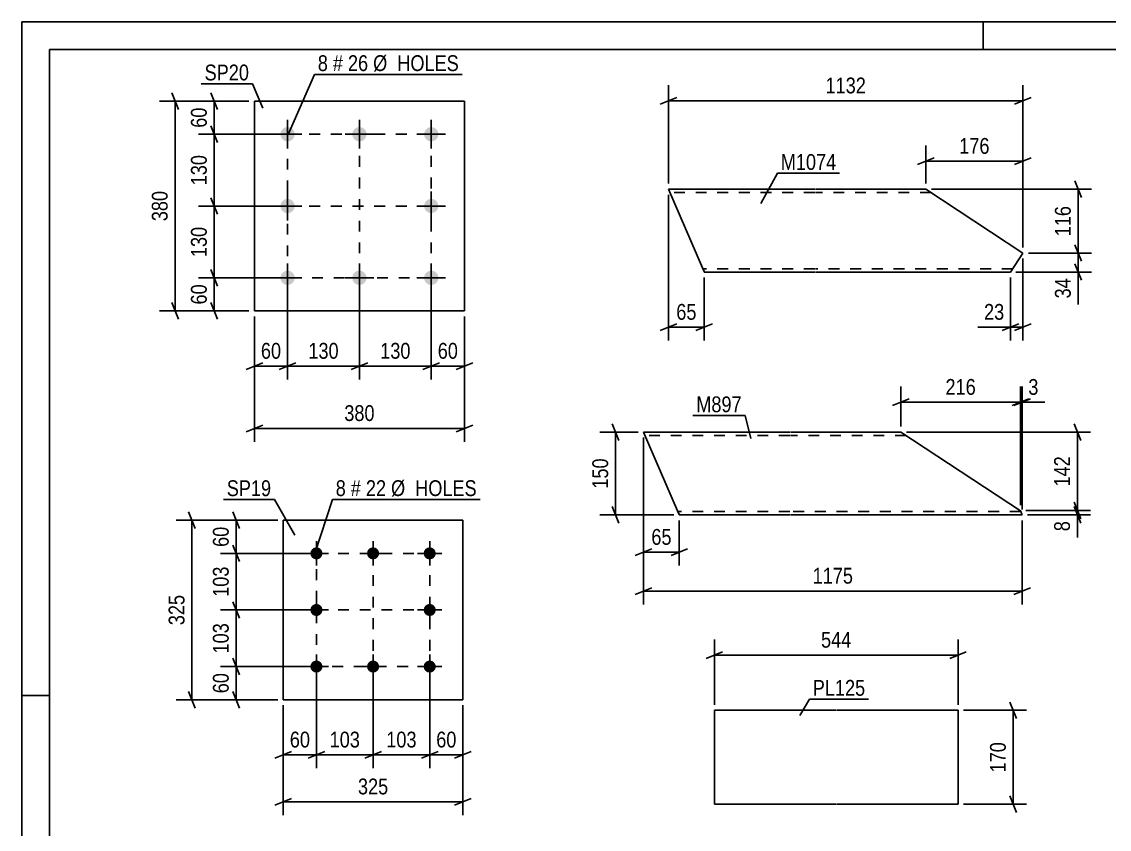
# Model space of a CAD drawing. Header units: millimetres. Extents: x 0 to 594, y 0 to 420.
# Drawn here: x 0 to 196.8, y 273.8 to 420 of the extents above; entities that cross this region are included whole.
import ezdxf

# ---------------------------------------------------------------- set-up
doc = ezdxf.new("R2010")
doc.units = ezdxf.units.MM
doc.linetypes.add('DXK_LINE_DOT2', pattern=[3.9198, 1.9599, -1.9599])
doc.styles.add('Arial Narrow', font='ARIALN.TTF', dxfattribs={"height": 0.2})

# ---------------------------------------------------------------- blocks, each defined once
blk = doc.blocks.new('Unknown-570384838-1134')
at = {"color": 5, "linetype": 'Continuous'}
for p, q in [((594, 420), (0, 420)), ((0, 420), (0, 0)), ((174, 415), (174, 420)), ((589, 415), (5, 415)), ((5, 415), (5, 5)), ((5, 298), (0, 298))]:
    blk.add_line(p, q, dxfattribs=at)
blk = doc.blocks.new('Part-570384838-22421 - 22420')
at = {"color": 2, "linetype": 'Continuous'}
for p, q in [((47.33, 297.23), (47.33, 329.73)), ((47.33, 329.73), (79.83, 329.73)), ((79.83, 329.73), (79.83, 297.23)), ((79.83, 297.23), (47.33, 297.23))]:
    blk.add_line(p, q, dxfattribs=at)
blk = doc.blocks.new('Bolt-570384838-22422 - 22420')
at = {"linetype": 'Continuous'}
for points in [[(53.33, 324.83, -1), (53.33, 322.63, -1)], [(63.58, 324.83, -1), (63.58, 322.63, -1)], [(73.83, 324.83, -1), (73.83, 322.63, -1)], [(53.33, 314.58, -1), (53.33, 312.38, -1)], [(73.83, 314.58, -1), (73.83, 312.38, -1)], [(53.33, 304.33, -1), (53.33, 302.13, -1)], [(63.58, 304.33, -1), (63.58, 302.13, -1)], [(73.83, 304.33, -1), (73.83, 302.13, -1)]]:
    blk.add_hatch(color=1, dxfattribs=at).paths.add_polyline_path(points)
at = {"color": 1, "linetype": 'Continuous'}
for p, q in [((53.33, 325.93), (53.33, 321.53)), ((63.58, 325.93), (63.58, 321.53)), ((73.83, 325.93), (73.83, 321.53)), ((51.13, 323.73), (55.53, 323.73)), ((61.38, 323.73), (65.78, 323.73)), ((71.63, 323.73), (76.03, 323.73)), ((53.33, 315.68), (53.33, 311.28)), ((73.83, 315.68), (73.83, 311.28)), ((51.13, 313.48), (55.53, 313.48)), ((71.63, 313.48), (76.03, 313.48)), ((53.33, 305.43), (53.33, 301.03)), ((63.58, 305.43), (63.58, 301.03)), ((73.83, 305.43), (73.83, 301.03)), ((51.13, 303.23), (55.53, 303.23)), ((61.38, 303.23), (65.78, 303.23)), ((71.63, 303.23), (76.03, 303.23))]:
    blk.add_line(p, q, dxfattribs=at)
blk = doc.blocks.new('Part-570384838-22441 - 22440')
at = {"color": 2, "linetype": 'Continuous'}
for p, q in [((42.11, 367.63), (42.11, 405.63)), ((42.11, 405.63), (80.11, 405.63)), ((80.11, 405.63), (80.11, 367.63)), ((80.11, 367.63), (42.11, 367.63))]:
    blk.add_line(p, q, dxfattribs=at)
blk = doc.blocks.new('Bolt-570384838-22442 - 22440')
at = {"linetype": 'Continuous'}
for points in [[(48.11, 400.93, -1), (48.11, 398.33, -1)], [(61.11, 400.93, -1), (61.11, 398.33, -1)], [(74.11, 400.93, -1), (74.11, 398.33, -1)], [(48.11, 387.93, -1), (48.11, 385.33, -1)], [(74.11, 387.93, -1), (74.11, 385.33, -1)], [(48.11, 374.93, -1), (48.11, 372.33, -1)], [(61.11, 374.93, -1), (61.11, 372.33, -1)], [(74.11, 374.93, -1), (74.11, 372.33, -1)]]:
    blk.add_hatch(color=1, dxfattribs=at).paths.add_polyline_path(points)
at = {"color": 1, "linetype": 'Continuous'}
for p, q in [((48.11, 402.23), (48.11, 397.03)), ((61.11, 402.23), (61.11, 397.03)), ((74.11, 402.23), (74.11, 397.03)), ((45.51, 399.63), (50.71, 399.63)), ((58.51, 399.63), (63.71, 399.63)), ((71.51, 399.63), (76.71, 399.63)), ((48.11, 389.23), (48.11, 384.03)), ((74.11, 389.23), (74.11, 384.03)), ((45.51, 386.63), (50.71, 386.63)), ((71.51, 386.63), (76.71, 386.63)), ((48.11, 376.23), (48.11, 371.03)), ((61.11, 376.23), (61.11, 371.03)), ((74.11, 376.23), (74.11, 371.03)), ((45.51, 373.63), (50.71, 373.63)), ((58.51, 373.63), (63.71, 373.63)), ((71.51, 373.63), (76.71, 373.63))]:
    blk.add_line(p, q, dxfattribs=at)
blk = doc.blocks.new('Part-570384838-22503 - 22502')
at = {"color": 2, "linetype": 'Continuous'}
for p, q in [((143.52, 389.68), (117.05, 389.68)), ((123.2, 375.42), (117.05, 389.68)), ((163.62, 389.68), (143.62, 389.68)), ((181.19, 378.12), (163.62, 389.68)), ((181.19, 378.12), (178.93, 374.68)), ((123.48, 374.77), (123.2, 375.42)), ((123.52, 374.68), (123.48, 374.77)), ((143.52, 374.68), (123.52, 374.68)), ((178.93, 374.68), (143.62, 374.68))]:
    blk.add_line(p, q, dxfattribs=at)
at = {"color": 7, "linetype": 'DXK_LINE_DOT2'}
for p, q in [((143.52, 389.08), (117.31, 389.08)), ((164.53, 389.08), (143.62, 389.08)), ((123.2, 375.42), (123.36, 375.03)), ((123.26, 375.28), (123.24, 375.32)), ((143.52, 375.28), (123.26, 375.28)), ((123.52, 374.68), (123.52, 374.68)), ((179.33, 375.28), (143.62, 375.28))]:
    blk.add_line(p, q, dxfattribs=at)
blk = doc.blocks.new('Part-570384838-22510 - 22509')
at = {"color": 2, "linetype": 'Continuous'}
for p, q in [((139, 345.69), (112.53, 345.69)), ((118.68, 331.43), (112.53, 345.69)), ((159.1, 345.69), (139.1, 345.69)), ((180.73, 331.46), (159.1, 345.69)), ((118.96, 330.78), (118.68, 331.43)), ((119, 330.69), (118.96, 330.78)), ((139, 330.69), (119, 330.69)), ((181.04, 330.69), (139.1, 330.69)), ((180.69, 331.49), (180.72, 331.43)), ((180.72, 331.43), (181.04, 330.69)), ((180.76, 331.33), (180.73, 331.46))]:
    blk.add_line(p, q, dxfattribs=at)
at = {"color": 7, "linetype": 'DXK_LINE_DOT2'}
for p, q in [((139, 345.09), (112.79, 345.09)), ((160.01, 345.09), (139.1, 345.09)), ((118.68, 331.43), (118.85, 331.04)), ((118.74, 331.29), (118.72, 331.33)), ((139, 331.29), (118.74, 331.29)), ((119, 330.69), (119, 330.69)), ((180.78, 331.29), (139.1, 331.29)), ((181.04, 330.69), (181, 330.78))]:
    blk.add_line(p, q, dxfattribs=at)
blk = doc.blocks.new('Part-570384838-22521 - 22520')
at = {"color": 2, "linetype": 'Continuous'}
for p, q in [((125.34, 278.31), (125.34, 295.31)), ((125.34, 295.31), (147.34, 295.31)), ((147.44, 295.31), (169.44, 295.31)), ((169.44, 295.31), (169.44, 278.31)), ((147.34, 278.31), (125.34, 278.31)), ((169.44, 278.31), (147.44, 278.31))]:
    blk.add_line(p, q, dxfattribs=at)
blk = doc.blocks.new('Rectangle-570384838-26267 - 22420')
at = {"color": 1, "linetype": 'DXK_LINE_DOT2'}
blk.add_lwpolyline([(53.33, 323.73), (73.83, 323.73), (73.83, 303.23), (53.33, 303.23), (53.33, 323.73)], close=True, dxfattribs=at)
blk = doc.blocks.new('Rectangle-570384838-26256 - 22440')
at = {"color": 1, "linetype": 'DXK_LINE_DOT2'}
blk.add_lwpolyline([(48.11, 399.63), (74.11, 399.63), (74.11, 373.63), (48.11, 373.63), (48.11, 399.63)], close=True, dxfattribs=at)
blk = doc.blocks.new('Line-570384838-26291 - 22420')
at = {"color": 1, "linetype": 'DXK_LINE_DOT2'}
blk.add_line((63.58, 323.73), (63.58, 303.23), dxfattribs=at)
blk = doc.blocks.new('Line-570384838-26277 - 22440')
at = {"color": 1, "linetype": 'DXK_LINE_DOT2'}
blk.add_line((48.11, 386.63), (74.11, 386.63), dxfattribs=at)
blk = doc.blocks.new('Line-570384838-26298 - 22420')
at = {"color": 1, "linetype": 'DXK_LINE_DOT2'}
blk.add_line((53.33, 313.48), (73.83, 313.48), dxfattribs=at)
blk = doc.blocks.new('Line-570384838-26284 - 22440')
at = {"color": 1, "linetype": 'DXK_LINE_DOT2'}
blk.add_line((61.11, 399.63), (61.11, 373.63), dxfattribs=at)
blk = doc.blocks.new('StraightDimension-570384838-23216 - 22420')
at = {"color": 7, "linetype": 'Continuous'}
for p, q in [((31.4, 328.23), (30.2, 331.23)), ((46.33, 329.73), (27.95, 329.73)), ((30.8, 297.23), (30.8, 329.73)), ((46.33, 297.23), (27.95, 297.23)), ((30.2, 298.73), (31.4, 295.73))]:
    blk.add_line(p, q, dxfattribs=at)
at = {"color": 0}
blk.add_wipeout([(30.05, 316.82), (25.85, 316.82), (25.85, 310.13), (30.05, 310.13)], dxfattribs=at)
at = {"color": 3, "style": 'Arial Narrow'}
blk.add_text('325', height=2.863, rotation=90.0002, dxfattribs=at).set_placement((29.45, 310.73))
blk = doc.blocks.new('StraightDimension-570384838-23220 - 22420')
at = {"color": 7, "linetype": 'Continuous'}
for p, q in [((73.83, 302.23), (73.83, 284.83)), ((79.83, 296.23), (79.83, 284.83)), ((72.33, 286.63), (75.33, 287.83)), ((81.33, 287.83), (78.33, 286.63)), ((73.83, 287.23), (79.83, 287.23))]:
    blk.add_line(p, q, dxfattribs=at)
at = {"color": 0}
blk.add_wipeout([(79.26, 287.98), (79.26, 292.18), (74.41, 292.18), (74.41, 287.98)], dxfattribs=at)
at = {"color": 3, "style": 'Arial Narrow'}
blk.add_text('60', height=2.863, dxfattribs=at).set_placement((75.01, 288.58))
blk = doc.blocks.new('StraightDimension-570384838-23221 - 22420')
at = {"color": 7, "linetype": 'Continuous'}
for p, q in [((63.58, 302.23), (63.58, 284.83)), ((73.83, 302.23), (73.83, 284.83)), ((62.08, 286.63), (65.08, 287.83)), ((75.33, 287.83), (72.33, 286.63)), ((63.58, 287.23), (73.83, 287.23))]:
    blk.add_line(p, q, dxfattribs=at)
at = {"color": 0}
blk.add_wipeout([(72.05, 287.98), (72.05, 292.18), (65.37, 292.18), (65.37, 287.98)], dxfattribs=at)
at = {"color": 3, "style": 'Arial Narrow'}
blk.add_text('103', height=2.863, dxfattribs=at).set_placement((65.97, 288.58))
blk = doc.blocks.new('StraightDimension-570384838-23222 - 22420')
at = {"color": 7, "linetype": 'Continuous'}
for p, q in [((53.33, 302.23), (53.33, 284.83)), ((63.58, 302.23), (63.58, 284.83)), ((51.83, 286.63), (54.83, 287.83)), ((65.08, 287.83), (62.08, 286.63)), ((53.33, 287.23), (63.58, 287.23))]:
    blk.add_line(p, q, dxfattribs=at)
at = {"color": 0}
blk.add_wipeout([(61.8, 287.98), (61.8, 292.18), (55.12, 292.18), (55.12, 287.98)], dxfattribs=at)
at = {"color": 3, "style": 'Arial Narrow'}
blk.add_text('103', height=2.863, dxfattribs=at).set_placement((55.72, 288.58))
blk = doc.blocks.new('StraightDimension-570384838-23223 - 22420')
at = {"color": 7, "linetype": 'Continuous'}
for p, q in [((53.33, 302.23), (53.33, 284.83)), ((47.33, 296.23), (47.33, 284.83)), ((45.83, 286.63), (48.83, 287.83)), ((54.83, 287.83), (51.83, 286.63)), ((47.33, 287.23), (53.33, 287.23))]:
    blk.add_line(p, q, dxfattribs=at)
at = {"color": 0}
blk.add_wipeout([(52.76, 287.98), (52.76, 292.18), (47.91, 292.18), (47.91, 287.98)], dxfattribs=at)
at = {"color": 3, "style": 'Arial Narrow'}
blk.add_text('60', height=2.863, dxfattribs=at).set_placement((48.51, 288.58))
blk = doc.blocks.new('StraightDimension-570384838-23236 - 22420')
at = {"color": 7, "linetype": 'Continuous'}
for p, q in [((47.33, 296.23), (47.33, 276.34)), ((79.83, 296.23), (79.83, 276.34)), ((48.83, 279.34), (45.83, 278.14)), ((47.33, 278.74), (79.83, 278.74)), ((78.33, 278.14), (81.33, 279.34))]:
    blk.add_line(p, q, dxfattribs=at)
at = {"color": 0}
blk.add_wipeout([(66.93, 279.49), (66.93, 283.69), (60.24, 283.69), (60.24, 279.49)], dxfattribs=at)
at = {"color": 3, "style": 'Arial Narrow'}
blk.add_text('325', height=2.863, dxfattribs=at).set_placement((60.84, 280.09))
blk = doc.blocks.new('StraightDimension-570384838-26198 - 22420')
at = {"color": 7, "linetype": 'Continuous'}
for p, q in [((38.2, 331.23), (39.4, 328.23)), ((46.33, 329.73), (35.95, 329.73)), ((38.8, 323.73), (38.8, 329.73)), ((39.4, 322.23), (38.2, 325.23)), ((52.33, 323.73), (35.95, 323.73))]:
    blk.add_line(p, q, dxfattribs=at)
at = {"color": 0}
blk.add_wipeout([(38.05, 329.15), (33.85, 329.15), (33.85, 324.3), (38.05, 324.3)], dxfattribs=at)
at = {"color": 3, "style": 'Arial Narrow'}
blk.add_text('60', height=2.863, rotation=90.0002, dxfattribs=at).set_placement((37.45, 324.9))
blk = doc.blocks.new('StraightDimension-570384838-26199 - 22420')
at = {"color": 7, "linetype": 'Continuous'}
for p, q in [((38.2, 325.23), (39.4, 322.23)), ((52.33, 323.73), (35.95, 323.73)), ((38.8, 313.48), (38.8, 323.73)), ((39.4, 311.98), (38.2, 314.98)), ((52.33, 313.48), (35.95, 313.48))]:
    blk.add_line(p, q, dxfattribs=at)
at = {"color": 0}
blk.add_wipeout([(38.05, 321.94), (33.85, 321.94), (33.85, 315.26), (38.05, 315.26)], dxfattribs=at)
at = {"color": 3, "style": 'Arial Narrow'}
blk.add_text('103', height=2.863, rotation=90.0002, dxfattribs=at).set_placement((37.45, 315.86))
blk = doc.blocks.new('StraightDimension-570384838-26200 - 22420')
at = {"color": 7, "linetype": 'Continuous'}
for p, q in [((38.2, 314.98), (39.4, 311.98)), ((52.33, 313.48), (35.95, 313.48)), ((38.8, 303.23), (38.8, 313.48)), ((52.33, 303.23), (35.95, 303.23)), ((39.4, 301.73), (38.2, 304.73))]:
    blk.add_line(p, q, dxfattribs=at)
at = {"color": 0}
blk.add_wipeout([(38.05, 311.69), (33.85, 311.69), (33.85, 305.01), (38.05, 305.01)], dxfattribs=at)
at = {"color": 3, "style": 'Arial Narrow'}
blk.add_text('103', height=2.863, rotation=90.0002, dxfattribs=at).set_placement((37.45, 305.61))
blk = doc.blocks.new('StraightDimension-570384838-26201 - 22420')
at = {"color": 7, "linetype": 'Continuous'}
for p, q in [((52.33, 303.23), (35.95, 303.23)), ((38.2, 304.73), (39.4, 301.73)), ((38.8, 297.23), (38.8, 303.23)), ((46.33, 297.23), (35.95, 297.23)), ((39.4, 295.73), (38.2, 298.73))]:
    blk.add_line(p, q, dxfattribs=at)
at = {"color": 0}
blk.add_wipeout([(38.05, 302.65), (33.85, 302.65), (33.85, 297.8), (38.05, 297.8)], dxfattribs=at)
at = {"color": 3, "style": 'Arial Narrow'}
blk.add_text('60', height=2.863, rotation=90.0002, dxfattribs=at).set_placement((37.45, 298.4))
blk = doc.blocks.new('StraightDimension-570384838-23257 - 22440')
at = {"color": 7, "linetype": 'Continuous'}
for p, q in [((41.11, 405.63), (24.9, 405.63)), ((28.35, 404.13), (27.15, 407.13)), ((27.75, 367.63), (27.75, 405.63)), ((27.15, 369.13), (28.35, 366.13)), ((41.11, 367.63), (24.9, 367.63))]:
    blk.add_line(p, q, dxfattribs=at)
at = {"color": 0}
blk.add_wipeout([(27, 389.97), (22.8, 389.97), (22.8, 383.28), (27, 383.28)], dxfattribs=at)
at = {"color": 3, "style": 'Arial Narrow'}
blk.add_text('380', height=2.863, rotation=90.0002, dxfattribs=at).set_placement((26.4, 383.88))
blk = doc.blocks.new('StraightDimension-570384838-23261 - 22440')
at = {"color": 7, "linetype": 'Continuous'}
for p, q in [((74.11, 372.63), (74.11, 355.23)), ((80.11, 366.63), (80.11, 355.23)), ((72.61, 357.03), (75.61, 358.23)), ((81.61, 358.23), (78.61, 357.03)), ((74.11, 357.63), (80.11, 357.63))]:
    blk.add_line(p, q, dxfattribs=at)
at = {"color": 0}
blk.add_wipeout([(79.54, 358.38), (79.54, 362.58), (74.68, 362.58), (74.68, 358.38)], dxfattribs=at)
at = {"color": 3, "style": 'Arial Narrow'}
blk.add_text('60', height=2.863, dxfattribs=at).set_placement((75.28, 358.98))
blk = doc.blocks.new('StraightDimension-570384838-23262 - 22440')
at = {"color": 7, "linetype": 'Continuous'}
for p, q in [((61.11, 372.63), (61.11, 355.23)), ((74.11, 372.63), (74.11, 355.23)), ((62.61, 358.23), (59.61, 357.03)), ((72.61, 357.03), (75.61, 358.23)), ((61.11, 357.63), (74.11, 357.63))]:
    blk.add_line(p, q, dxfattribs=at)
at = {"color": 0}
blk.add_wipeout([(70.95, 358.38), (70.95, 362.58), (64.27, 362.58), (64.27, 358.38)], dxfattribs=at)
at = {"color": 3, "style": 'Arial Narrow'}
blk.add_text('130', height=2.863, dxfattribs=at).set_placement((64.87, 358.98))
blk = doc.blocks.new('StraightDimension-570384838-23263 - 22440')
at = {"color": 7, "linetype": 'Continuous'}
for p, q in [((48.11, 372.63), (48.11, 355.23)), ((61.11, 372.63), (61.11, 355.23)), ((49.61, 358.23), (46.61, 357.03)), ((59.61, 357.03), (62.61, 358.23)), ((48.11, 357.63), (61.11, 357.63))]:
    blk.add_line(p, q, dxfattribs=at)
at = {"color": 0}
blk.add_wipeout([(57.95, 358.38), (57.95, 362.58), (51.27, 362.58), (51.27, 358.38)], dxfattribs=at)
at = {"color": 3, "style": 'Arial Narrow'}
blk.add_text('130', height=2.863, dxfattribs=at).set_placement((51.87, 358.98))
blk = doc.blocks.new('StraightDimension-570384838-23264 - 22440')
at = {"color": 7, "linetype": 'Continuous'}
for p, q in [((48.11, 372.63), (48.11, 355.23)), ((42.11, 366.63), (42.11, 355.23)), ((40.61, 357.03), (43.61, 358.23)), ((49.61, 358.23), (46.61, 357.03)), ((42.11, 357.63), (48.11, 357.63))]:
    blk.add_line(p, q, dxfattribs=at)
at = {"color": 0}
blk.add_wipeout([(47.54, 358.38), (47.54, 362.58), (42.68, 362.58), (42.68, 358.38)], dxfattribs=at)
at = {"color": 3, "style": 'Arial Narrow'}
blk.add_text('60', height=2.863, dxfattribs=at).set_placement((43.28, 358.98))
blk = doc.blocks.new('StraightDimension-570384838-23277 - 22440')
at = {"color": 7, "linetype": 'Continuous'}
for p, q in [((42.11, 366.63), (42.11, 343.95)), ((80.11, 366.63), (80.11, 343.95)), ((43.61, 346.95), (40.61, 345.75)), ((78.61, 345.75), (81.61, 346.95)), ((42.11, 346.35), (80.11, 346.35))]:
    blk.add_line(p, q, dxfattribs=at)
at = {"color": 0}
blk.add_wipeout([(64.45, 347.1), (64.45, 351.3), (57.77, 351.3), (57.77, 347.1)], dxfattribs=at)
at = {"color": 3, "style": 'Arial Narrow'}
blk.add_text('380', height=2.863, dxfattribs=at).set_placement((58.37, 347.7))
blk = doc.blocks.new('StraightDimension-570384838-26227 - 22440')
at = {"color": 7, "linetype": 'Continuous'}
for p, q in [((41.11, 405.63), (31.98, 405.63)), ((34.23, 407.13), (35.43, 404.13)), ((34.83, 399.63), (34.83, 405.63)), ((47.11, 399.63), (31.98, 399.63)), ((35.43, 398.13), (34.23, 401.13))]:
    blk.add_line(p, q, dxfattribs=at)
at = {"color": 0}
blk.add_wipeout([(34.08, 405.06), (29.88, 405.06), (29.88, 400.2), (34.08, 400.2)], dxfattribs=at)
at = {"color": 3, "style": 'Arial Narrow'}
blk.add_text('60', height=2.863, rotation=90.0002, dxfattribs=at).set_placement((33.48, 400.8))
blk = doc.blocks.new('StraightDimension-570384838-26228 - 22440')
at = {"color": 7, "linetype": 'Continuous'}
for p, q in [((47.11, 399.63), (31.98, 399.63)), ((35.43, 398.13), (34.23, 401.13)), ((34.83, 386.63), (34.83, 399.63)), ((34.23, 388.13), (35.43, 385.13)), ((47.11, 386.63), (31.98, 386.63))]:
    blk.add_line(p, q, dxfattribs=at)
at = {"color": 0}
blk.add_wipeout([(34.08, 396.47), (29.88, 396.47), (29.88, 389.78), (34.08, 389.78)], dxfattribs=at)
at = {"color": 3, "style": 'Arial Narrow'}
blk.add_text('130', height=2.863, rotation=90.0002, dxfattribs=at).set_placement((33.48, 390.38))
blk = doc.blocks.new('StraightDimension-570384838-26229 - 22440')
at = {"color": 7, "linetype": 'Continuous'}
for p, q in [((35.43, 385.13), (34.23, 388.13)), ((47.11, 386.63), (31.98, 386.63)), ((34.83, 373.63), (34.83, 386.63)), ((34.23, 375.13), (35.43, 372.13)), ((47.11, 373.63), (31.98, 373.63))]:
    blk.add_line(p, q, dxfattribs=at)
at = {"color": 0}
blk.add_wipeout([(34.08, 383.47), (29.88, 383.47), (29.88, 376.78), (34.08, 376.78)], dxfattribs=at)
at = {"color": 3, "style": 'Arial Narrow'}
blk.add_text('130', height=2.863, rotation=90.0002, dxfattribs=at).set_placement((33.48, 377.38))
blk = doc.blocks.new('StraightDimension-570384838-26230 - 22440')
at = {"color": 7, "linetype": 'Continuous'}
for p, q in [((34.23, 375.13), (35.43, 372.13)), ((47.11, 373.63), (31.98, 373.63)), ((34.83, 367.63), (34.83, 373.63)), ((35.43, 366.13), (34.23, 369.13)), ((41.11, 367.63), (31.98, 367.63))]:
    blk.add_line(p, q, dxfattribs=at)
at = {"color": 0}
blk.add_wipeout([(34.08, 373.06), (29.88, 373.06), (29.88, 368.2), (34.08, 368.2)], dxfattribs=at)
at = {"color": 3, "style": 'Arial Narrow'}
blk.add_text('60', height=2.863, rotation=90.0002, dxfattribs=at).set_placement((33.48, 368.8))
blk = doc.blocks.new('StraightDimension-570384838-23356 - 22502')
at = {"color": 7, "linetype": 'Continuous'}
for p, q in [((182.19, 378.12), (193.59, 378.12)), ((190.59, 379.62), (191.79, 376.62)), ((191.19, 374.68), (191.19, 378.12)), ((191.79, 373.18), (190.59, 376.18)), ((179.93, 374.68), (193.59, 374.68))]:
    blk.add_line(p, q, dxfattribs=at)
at = {"color": 0}
blk.add_wipeout([(190.44, 374.15), (186.24, 374.15), (186.24, 369.3), (190.44, 369.3)], dxfattribs=at)
at = {"color": 7, "linetype": 'Continuous'}
blk.add_line((191.19, 374.68), (191.19, 368.77), dxfattribs=at)
blk.add_line((191.19, 374.68), (191.19, 368.77), dxfattribs=at)
at = {"color": 3, "style": 'Arial Narrow'}
blk.add_text('34', height=2.863, rotation=90.0002, dxfattribs=at).set_placement((189.84, 369.9))
blk = doc.blocks.new('StraightDimension-570384838-23355 - 22502')
at = {"color": 7, "linetype": 'Continuous'}
for p, q in [((164.62, 389.68), (193.59, 389.68)), ((190.59, 391.18), (191.79, 388.18)), ((191.19, 378.12), (191.19, 389.68)), ((182.19, 378.12), (193.59, 378.12)), ((191.79, 376.62), (190.59, 379.62))]:
    blk.add_line(p, q, dxfattribs=at)
at = {"color": 0}
blk.add_wipeout([(190.44, 387.24), (186.24, 387.24), (186.24, 380.55), (190.44, 380.55)], dxfattribs=at)
at = {"color": 3, "style": 'Arial Narrow'}
blk.add_text('116', height=2.863, rotation=90.0002, dxfattribs=at).set_placement((189.84, 381.15))
blk = doc.blocks.new('StraightDimension-570384838-23347 - 22502')
at = {"color": 7, "linetype": 'Continuous'}
for p, q in [((117.05, 388.68), (117.05, 362.28)), ((123.52, 373.68), (123.52, 362.28)), ((115.55, 364.08), (118.55, 365.28)), ((117.05, 364.68), (123.52, 364.68)), ((125.02, 365.28), (122.02, 364.08))]:
    blk.add_line(p, q, dxfattribs=at)
at = {"color": 0}
blk.add_wipeout([(122.71, 365.43), (122.71, 369.63), (117.85, 369.63), (117.85, 365.43)], dxfattribs=at)
at = {"color": 3, "style": 'Arial Narrow'}
blk.add_text('65', height=2.863, dxfattribs=at).set_placement((118.45, 366.03))
blk = doc.blocks.new('StraightDimension-570384838-23351 - 22502')
at = {"color": 7, "linetype": 'Continuous'}
for p, q in [((163.62, 390.68), (163.62, 397.58)), ((181.19, 379.12), (181.19, 397.58)), ((165.12, 395.33), (162.12, 394.13)), ((163.62, 394.73), (181.19, 394.73)), ((179.69, 394.13), (182.69, 395.33))]:
    blk.add_line(p, q, dxfattribs=at)
at = {"color": 0}
blk.add_wipeout([(175.75, 395.48), (175.75, 399.68), (169.06, 399.68), (169.06, 395.48)], dxfattribs=at)
at = {"color": 3, "style": 'Arial Narrow'}
blk.add_text('176', height=2.863, dxfattribs=at).set_placement((169.66, 396.08))
blk = doc.blocks.new('StraightDimension-570384838-23343 - 22502')
at = {"color": 7, "linetype": 'Continuous'}
for p, q in [((181.19, 377.12), (181.19, 362.28)), ((178.93, 373.68), (178.93, 362.28)), ((177.43, 364.08), (180.43, 365.28)), ((178.93, 364.68), (181.19, 364.68)), ((182.69, 365.28), (179.69, 364.08))]:
    blk.add_line(p, q, dxfattribs=at)
at = {"color": 0}
blk.add_wipeout([(178.41, 365.43), (178.41, 369.63), (173.55, 369.63), (173.55, 365.43)], dxfattribs=at)
at = {"color": 7, "linetype": 'Continuous'}
blk.add_line((178.93, 364.68), (173.03, 364.68), dxfattribs=at)
blk.add_line((178.93, 364.68), (173.03, 364.68), dxfattribs=at)
at = {"color": 3, "style": 'Arial Narrow'}
blk.add_text('23', height=2.863, dxfattribs=at).set_placement((174.15, 366.03))
blk = doc.blocks.new('StraightDimension-570384838-23369 - 22502')
at = {"color": 7, "linetype": 'Continuous'}
for p, q in [((117.05, 390.68), (117.05, 408.53)), ((181.19, 379.12), (181.19, 408.53)), ((118.55, 406.28), (115.55, 405.08)), ((117.05, 405.68), (181.19, 405.68)), ((179.69, 405.08), (182.69, 406.28))]:
    blk.add_line(p, q, dxfattribs=at)
at = {"color": 0}
blk.add_wipeout([(153.38, 406.43), (153.38, 410.63), (144.86, 410.63), (144.86, 406.43)], dxfattribs=at)
at = {"color": 3, "style": 'Arial Narrow'}
blk.add_text('1132', height=2.863, dxfattribs=at).set_placement((145.46, 407.03))
blk = doc.blocks.new('StraightDimension-570384838-26695 - 22509')
at = {"color": 7, "linetype": 'Continuous'}
for p, q in [((180.73, 332.46), (180.73, 353.94)), ((181.04, 331.69), (181.04, 353.94)), ((179.23, 350.49), (182.23, 351.69)), ((182.54, 351.69), (179.54, 350.49)), ((180.73, 351.09), (181.04, 351.09))]:
    blk.add_line(p, q, dxfattribs=at)
at = {"color": 0}
blk.add_wipeout([(184.59, 351.84), (184.59, 356.04), (181.56, 356.04), (181.56, 351.84)], dxfattribs=at)
at = {"color": 7, "linetype": 'Continuous'}
blk.add_line((181.04, 351.09), (185.12, 351.09), dxfattribs=at)
blk.add_line((181.04, 351.09), (185.12, 351.09), dxfattribs=at)
at = {"color": 3, "style": 'Arial Narrow'}
blk.add_text('3', height=2.86, dxfattribs=at).set_placement((182.16, 352.44))
blk = doc.blocks.new('StraightDimension-570384838-26666 - 22509')
at = {"color": 7, "linetype": 'Continuous'}
for p, q in [((191.64, 344.19), (190.44, 347.19)), ((160.1, 345.69), (193.44, 345.69)), ((191.04, 331.49), (191.04, 345.69)), ((190.44, 332.99), (191.64, 329.99)), ((181.69, 331.49), (193.44, 331.49))]:
    blk.add_line(p, q, dxfattribs=at)
at = {"color": 0}
blk.add_wipeout([(190.29, 341.93), (186.09, 341.93), (186.09, 335.24), (190.29, 335.24)], dxfattribs=at)
at = {"color": 3, "style": 'Arial Narrow'}
blk.add_text('142', height=2.863, rotation=90.0002, dxfattribs=at).set_placement((189.69, 335.84))
blk = doc.blocks.new('StraightDimension-570384838-23399 - 22509')
at = {"color": 7, "linetype": 'Continuous'}
for p, q in [((112.53, 344.69), (112.53, 314.5)), ((181.04, 329.69), (181.04, 314.5)), ((114.03, 317.5), (111.03, 316.3)), ((112.53, 316.9), (181.04, 316.9)), ((179.54, 316.3), (182.54, 317.5))]:
    blk.add_line(p, q, dxfattribs=at)
at = {"color": 0}
blk.add_wipeout([(151.04, 317.65), (151.04, 321.85), (142.53, 321.85), (142.53, 317.65)], dxfattribs=at)
at = {"color": 3, "style": 'Arial Narrow'}
blk.add_text('1175', height=2.863, dxfattribs=at).set_placement((143.13, 318.25))
blk = doc.blocks.new('StraightDimension-570384838-23393 - 22509')
at = {"color": 7, "linetype": 'Continuous'}
for p, q in [((108.07, 344.19), (106.87, 347.19)), ((111.53, 345.69), (104.62, 345.69)), ((107.47, 330.69), (107.47, 345.69)), ((118, 330.69), (104.62, 330.69)), ((106.87, 332.19), (108.07, 329.19))]:
    blk.add_line(p, q, dxfattribs=at)
at = {"color": 0}
blk.add_wipeout([(106.72, 341.53), (102.52, 341.53), (102.52, 334.85), (106.72, 334.85)], dxfattribs=at)
at = {"color": 3, "style": 'Arial Narrow'}
blk.add_text('150', height=2.863, rotation=90.0002, dxfattribs=at).set_placement((106.12, 335.45))
blk = doc.blocks.new('StraightDimension-570384838-23377 - 22509')
at = {"color": 7, "linetype": 'Continuous'}
for p, q in [((112.53, 344.69), (112.53, 321.53)), ((119, 329.69), (119, 321.53)), ((111.03, 323.33), (114.03, 324.53)), ((112.53, 323.93), (119, 323.93)), ((120.5, 324.53), (117.5, 323.33))]:
    blk.add_line(p, q, dxfattribs=at)
at = {"color": 0}
blk.add_wipeout([(118.2, 324.68), (118.2, 328.88), (113.34, 328.88), (113.34, 324.68)], dxfattribs=at)
at = {"color": 3, "style": 'Arial Narrow'}
blk.add_text('65', height=2.863, dxfattribs=at).set_placement((113.94, 325.28))
blk = doc.blocks.new('StraightDimension-570384838-26667 - 22509')
at = {"color": 7, "linetype": 'Continuous'}
for p, q in [((190.44, 332.99), (191.64, 329.99)), ((181.69, 331.49), (193.44, 331.49)), ((182.04, 330.69), (193.44, 330.69)), ((191.64, 329.19), (190.44, 332.19)), ((191.04, 330.69), (191.04, 331.49))]:
    blk.add_line(p, q, dxfattribs=at)
at = {"color": 0}
blk.add_wipeout([(190.29, 330.16), (186.09, 330.16), (186.09, 327.14), (190.29, 327.14)], dxfattribs=at)
at = {"color": 7, "linetype": 'Continuous'}
blk.add_line((191.04, 330.69), (191.04, 326.61), dxfattribs=at)
blk.add_line((191.04, 330.69), (191.04, 326.61), dxfattribs=at)
at = {"color": 3, "style": 'Arial Narrow'}
blk.add_text('8', height=2.86, rotation=90.0002, dxfattribs=at).set_placement((189.69, 327.74))
blk = doc.blocks.new('StraightDimension-570384838-26696 - 22509')
at = {"color": 7, "linetype": 'Continuous'}
for p, q in [((159.1, 346.69), (159.1, 353.94)), ((180.73, 332.46), (180.73, 353.94)), ((160.6, 351.69), (157.6, 350.49)), ((159.1, 351.09), (180.73, 351.09)), ((179.23, 350.49), (182.23, 351.69))]:
    blk.add_line(p, q, dxfattribs=at)
at = {"color": 0}
blk.add_wipeout([(173.26, 351.84), (173.26, 356.04), (166.57, 356.04), (166.57, 351.84)], dxfattribs=at)
at = {"color": 3, "style": 'Arial Narrow'}
blk.add_text('216', height=2.863, dxfattribs=at).set_placement((167.17, 352.44))
blk = doc.blocks.new('StraightDimension-570384838-23403 - 22520')
at = {"color": 7, "linetype": 'Continuous'}
for p, q in [((170.44, 295.31), (181.84, 295.31)), ((180.04, 293.81), (178.84, 296.81)), ((179.44, 278.31), (179.44, 295.31)), ((178.84, 279.81), (180.04, 276.81)), ((170.44, 278.31), (181.84, 278.31))]:
    blk.add_line(p, q, dxfattribs=at)
at = {"color": 0}
blk.add_wipeout([(178.69, 290.16), (174.49, 290.16), (174.49, 283.47), (178.69, 283.47)], dxfattribs=at)
at = {"color": 3, "style": 'Arial Narrow'}
blk.add_text('170', height=2.863, rotation=90.0002, dxfattribs=at).set_placement((178.09, 284.07))
blk = doc.blocks.new('StraightDimension-570384838-23407 - 22520')
at = {"color": 7, "linetype": 'Continuous'}
for p, q in [((125.34, 296.31), (125.34, 308.16)), ((169.44, 296.31), (169.44, 308.16)), ((126.84, 305.91), (123.84, 304.71)), ((125.34, 305.31), (169.44, 305.31)), ((167.94, 304.71), (170.94, 305.91))]:
    blk.add_line(p, q, dxfattribs=at)
at = {"color": 0}
blk.add_wipeout([(150.74, 306.06), (150.74, 310.26), (144.05, 310.26), (144.05, 306.06)], dxfattribs=at)
at = {"color": 3, "style": 'Arial Narrow'}
blk.add_text('544', height=2.863, dxfattribs=at).set_placement((144.65, 306.66))
blk = doc.blocks.new('Mark-570384838-23699 - 22420')
at = {"color": 0}
blk.add_wipeout([(45.14, 334.1), (45.14, 337.1), (37.1, 337.1), (37.1, 334.1)], dxfattribs=at)
blk.add_wipeout([(45.14, 334.1), (45.14, 337.1), (37.1, 337.1), (37.1, 334.1)], dxfattribs=at)
at = {"color": 30, "linetype": 'Continuous'}
for p in [(36.5, 333.5), (49.4, 327)]:
    blk.add_line(p, (45.74, 333.5), dxfattribs=at)
at = {"color": 3, "style": 'Arial Narrow'}
blk.add_text('SP19', height=2.863, dxfattribs=at).set_placement((37.1, 334.1))
blk = doc.blocks.new('Mark-570384838-23702 - 22420')
at = {"color": 0}
blk.add_wipeout([(58.65, 334.11), (58.65, 337.11), (56.82, 337.11), (56.82, 334.11)], dxfattribs=at)
blk.add_wipeout([(58.65, 334.11), (58.65, 337.11), (56.82, 337.11), (56.82, 334.11)], dxfattribs=at)
at = {"color": 7, "linetype": 'Continuous'}
blk.add_line((53.06, 323.73), (56.22, 333.51), dxfattribs=at)
at = {"color": 3, "style": 'Arial Narrow'}
blk.add_text('8', height=2.86, dxfattribs=at).set_placement((56.82, 334.11))
at = {"color": 0}
blk.add_wipeout([(61.38, 334.11), (61.38, 337.11), (59.55, 337.11), (59.55, 334.11)], dxfattribs=at)
blk.add_wipeout([(61.38, 334.11), (61.38, 337.11), (59.55, 337.11), (59.55, 334.11)], dxfattribs=at)
blk.add_wipeout([(65.93, 334.11), (65.93, 337.11), (62.28, 337.11), (62.28, 334.11)], dxfattribs=at)
blk.add_wipeout([(65.93, 334.11), (65.93, 337.11), (62.28, 337.11), (62.28, 334.11)], dxfattribs=at)
at = {"color": 3, "style": 'Arial Narrow'}
for s, height, p in [('#', 2.86, (59.55, 334.11)), ('22', 2.863, (62.28, 334.11))]:
    blk.add_text(s, height=height, dxfattribs=at).set_placement(p)
at = {"color": 0}
blk.add_wipeout([(82.36, 334.11), (82.36, 337.11), (66.83, 337.11), (66.83, 334.11)], dxfattribs=at)
blk.add_wipeout([(82.36, 334.11), (82.36, 337.11), (66.83, 337.11), (66.83, 334.11)], dxfattribs=at)
at = {"color": 7, "linetype": 'Continuous'}
blk.add_line((56.22, 333.51), (82.96, 333.51), dxfattribs=at)
at = {"color": 3, "style": 'Arial Narrow'}
blk.add_text('Ø  HOLES', height=2.863, dxfattribs=at).set_placement((66.83, 334.11))
blk = doc.blocks.new('Mark-570384838-23712 - 22440')
at = {"color": 0}
blk.add_wipeout([(41.13, 409.38), (41.13, 412.38), (33.09, 412.38), (33.09, 409.38)], dxfattribs=at)
blk.add_wipeout([(41.13, 409.38), (41.13, 412.38), (33.09, 412.38), (33.09, 409.38)], dxfattribs=at)
at = {"color": 30, "linetype": 'Continuous'}
for p in [(32.49, 408.78), (43.65, 404.35)]:
    blk.add_line(p, (41.73, 408.78), dxfattribs=at)
at = {"color": 3, "style": 'Arial Narrow'}
blk.add_text('SP20', height=2.863, dxfattribs=at).set_placement((33.09, 409.38))
blk = doc.blocks.new('Mark-570384838-23715 - 22440')
at = {"color": 0}
blk.add_wipeout([(55.41, 411.07), (55.41, 414.07), (53.58, 414.07), (53.58, 411.07)], dxfattribs=at)
blk.add_wipeout([(55.41, 411.07), (55.41, 414.07), (53.58, 414.07), (53.58, 411.07)], dxfattribs=at)
at = {"color": 7, "linetype": 'Continuous'}
blk.add_line((48.2, 399.57), (52.98, 410.47), dxfattribs=at)
at = {"color": 3, "style": 'Arial Narrow'}
blk.add_text('8', height=2.86, dxfattribs=at).set_placement((53.58, 411.07))
at = {"color": 0}
blk.add_wipeout([(58.13, 411.07), (58.13, 414.07), (56.31, 414.07), (56.31, 411.07)], dxfattribs=at)
blk.add_wipeout([(58.13, 411.07), (58.13, 414.07), (56.31, 414.07), (56.31, 411.07)], dxfattribs=at)
blk.add_wipeout([(62.69, 411.07), (62.69, 414.07), (59.03, 414.07), (59.03, 411.07)], dxfattribs=at)
blk.add_wipeout([(62.69, 411.07), (62.69, 414.07), (59.03, 414.07), (59.03, 411.07)], dxfattribs=at)
at = {"color": 3, "style": 'Arial Narrow'}
for s, height, p in [('#', 2.86, (56.31, 411.07)), ('26', 2.863, (59.03, 411.07))]:
    blk.add_text(s, height=height, dxfattribs=at).set_placement(p)
at = {"color": 0}
blk.add_wipeout([(79.12, 411.07), (79.12, 414.07), (63.59, 414.07), (63.59, 411.07)], dxfattribs=at)
blk.add_wipeout([(79.12, 411.07), (79.12, 414.07), (63.59, 414.07), (63.59, 411.07)], dxfattribs=at)
at = {"color": 7, "linetype": 'Continuous'}
blk.add_line((52.98, 410.47), (79.72, 410.47), dxfattribs=at)
at = {"color": 3, "style": 'Arial Narrow'}
blk.add_text('Ø  HOLES', height=2.863, dxfattribs=at).set_placement((63.59, 411.07))
blk = doc.blocks.new('Mark-570384838-23731 - 22502')
at = {"color": 0}
blk.add_wipeout([(147.41, 393.17), (147.41, 396.17), (137.36, 396.17), (137.36, 393.17)], dxfattribs=at)
blk.add_wipeout([(147.41, 393.17), (147.41, 396.17), (137.36, 396.17), (137.36, 393.17)], dxfattribs=at)
at = {"color": 30, "linetype": 'Continuous'}
for p, q in [((133.76, 387.09), (136.76, 392.57)), ((136.76, 392.57), (148.01, 392.57))]:
    blk.add_line(p, q, dxfattribs=at)
at = {"color": 3, "style": 'Arial Narrow'}
blk.add_text('M1074', height=2.863, dxfattribs=at).set_placement((137.36, 393.17))
blk = doc.blocks.new('Mark-570384838-23734 - 22509')
at = {"color": 0}
blk.add_wipeout([(130.29, 349.29), (130.29, 352.29), (122.07, 352.29), (122.07, 349.29)], dxfattribs=at)
blk.add_wipeout([(130.29, 349.29), (130.29, 352.29), (122.07, 352.29), (122.07, 349.29)], dxfattribs=at)
at = {"color": 30, "linetype": 'Continuous'}
for p in [(121.47, 348.69), (131.96, 344.54)]:
    blk.add_line(p, (130.89, 348.69), dxfattribs=at)
at = {"color": 3, "style": 'Arial Narrow'}
blk.add_text('M897', height=2.863, dxfattribs=at).set_placement((122.07, 349.29))
blk = doc.blocks.new('Mark-570384838-23737 - 22520')
at = {"color": 0}
blk.add_wipeout([(152.66, 297.95), (152.66, 300.95), (143.15, 300.95), (143.15, 297.95)], dxfattribs=at)
blk.add_wipeout([(152.66, 297.95), (152.66, 300.95), (143.15, 300.95), (143.15, 297.95)], dxfattribs=at)
at = {"color": 30, "linetype": 'Continuous'}
for p, q in [((140.79, 294.36), (142.55, 297.35)), ((142.55, 297.35), (153.26, 297.35))]:
    blk.add_line(p, q, dxfattribs=at)
at = {"color": 3, "style": 'Arial Narrow'}
blk.add_text('PL125', height=2.863, dxfattribs=at).set_placement((143.15, 297.95))

msp = doc.modelspace()

# ---------------------------------------------------------------- block references
for name in ['Unknown-570384838-1134', 'Part-570384838-22441 - 22440', 'Bolt-570384838-22442 - 22440', 'Rectangle-570384838-26256 - 22440', 'Line-570384838-26284 - 22440', 'Part-570384838-22503 - 22502', 'Line-570384838-26277 - 22440', 'Part-570384838-22510 - 22509', 'Part-570384838-22421 - 22420', 'Bolt-570384838-22422 - 22420', 'Rectangle-570384838-26267 - 22420', 'Line-570384838-26291 - 22420', 'Line-570384838-26298 - 22420', 'Part-570384838-22521 - 22520']:
    msp.add_blockref(name, (0, 0))

# ---------------------------------------------------------------- next in the draw order: block references
for name in ['Mark-570384838-23715 - 22440', 'StraightDimension-570384838-23257 - 22440', 'StraightDimension-570384838-23347 - 22502', 'StraightDimension-570384838-23356 - 22502', 'StraightDimension-570384838-23261 - 22440', 'StraightDimension-570384838-26695 - 22509', 'StraightDimension-570384838-23216 - 22420', 'StraightDimension-570384838-23220 - 22420', 'StraightDimension-570384838-23403 - 22520']:
    msp.add_blockref(name, (0, 0))

# ---------------------------------------------------------------- next in the draw order: block references
for name in ['StraightDimension-570384838-26227 - 22440', 'StraightDimension-570384838-23355 - 22502', 'StraightDimension-570384838-23262 - 22440', 'StraightDimension-570384838-26666 - 22509', 'StraightDimension-570384838-26198 - 22420', 'StraightDimension-570384838-23407 - 22520', 'StraightDimension-570384838-23221 - 22420']:
    msp.add_blockref(name, (0, 0))

# ---------------------------------------------------------------- next in the draw order: block references
for name in ['Mark-570384838-23712 - 22440', 'StraightDimension-570384838-26228 - 22440', 'StraightDimension-570384838-23351 - 22502', 'StraightDimension-570384838-23343 - 22502', 'StraightDimension-570384838-23263 - 22440', 'StraightDimension-570384838-23399 - 22509', 'Mark-570384838-23699 - 22420', 'StraightDimension-570384838-26199 - 22420', 'StraightDimension-570384838-23222 - 22420', 'Mark-570384838-23737 - 22520']:
    msp.add_blockref(name, (0, 0))

# ---------------------------------------------------------------- next in the draw order: block references
for name in ['StraightDimension-570384838-23369 - 22502', 'StraightDimension-570384838-23264 - 22440', 'StraightDimension-570384838-23393 - 22509', 'Mark-570384838-23702 - 22420', 'StraightDimension-570384838-26667 - 22509', 'StraightDimension-570384838-23223 - 22420']:
    msp.add_blockref(name, (0, 0))

# ---------------------------------------------------------------- next in the draw order: block references
for name in ['Mark-570384838-23731 - 22502', 'StraightDimension-570384838-26229 - 22440', 'StraightDimension-570384838-23277 - 22440', 'StraightDimension-570384838-26696 - 22509', 'StraightDimension-570384838-23377 - 22509', 'StraightDimension-570384838-26200 - 22420', 'StraightDimension-570384838-23236 - 22420']:
    msp.add_blockref(name, (0, 0))

# ---------------------------------------------------------------- next in the draw order: block references
for name in ['StraightDimension-570384838-26230 - 22440', 'Mark-570384838-23734 - 22509', 'StraightDimension-570384838-26201 - 22420']:
    msp.add_blockref(name, (0, 0))

doc.saveas('drawing.dxf')
